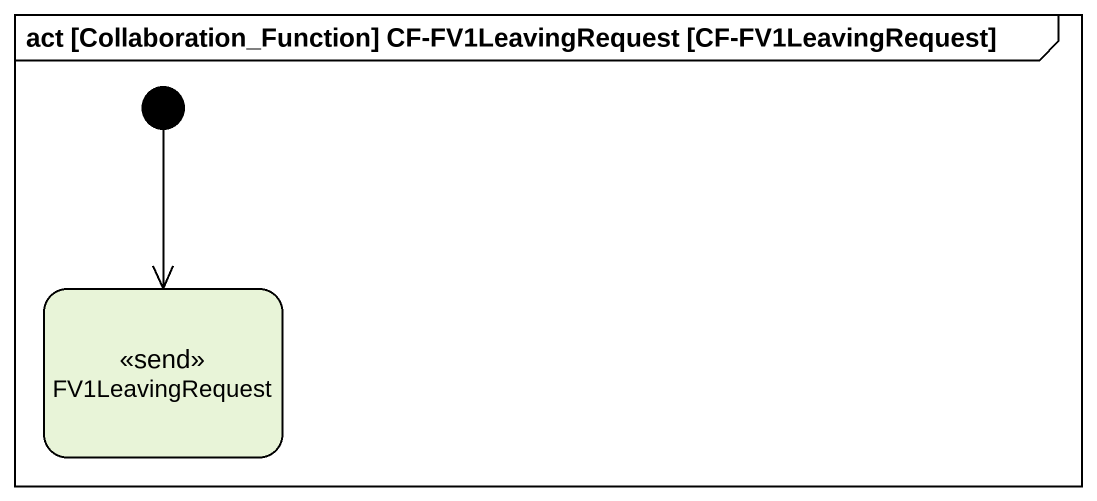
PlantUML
@startuml
mainframe act [Collaboration_Function] CF-FV1LeavingRequest [CF-FV1LeavingRequest]
hide empty description
state FV1LeavingRequest <<send>>
[*] --> FV1LeavingRequest
@enduml
